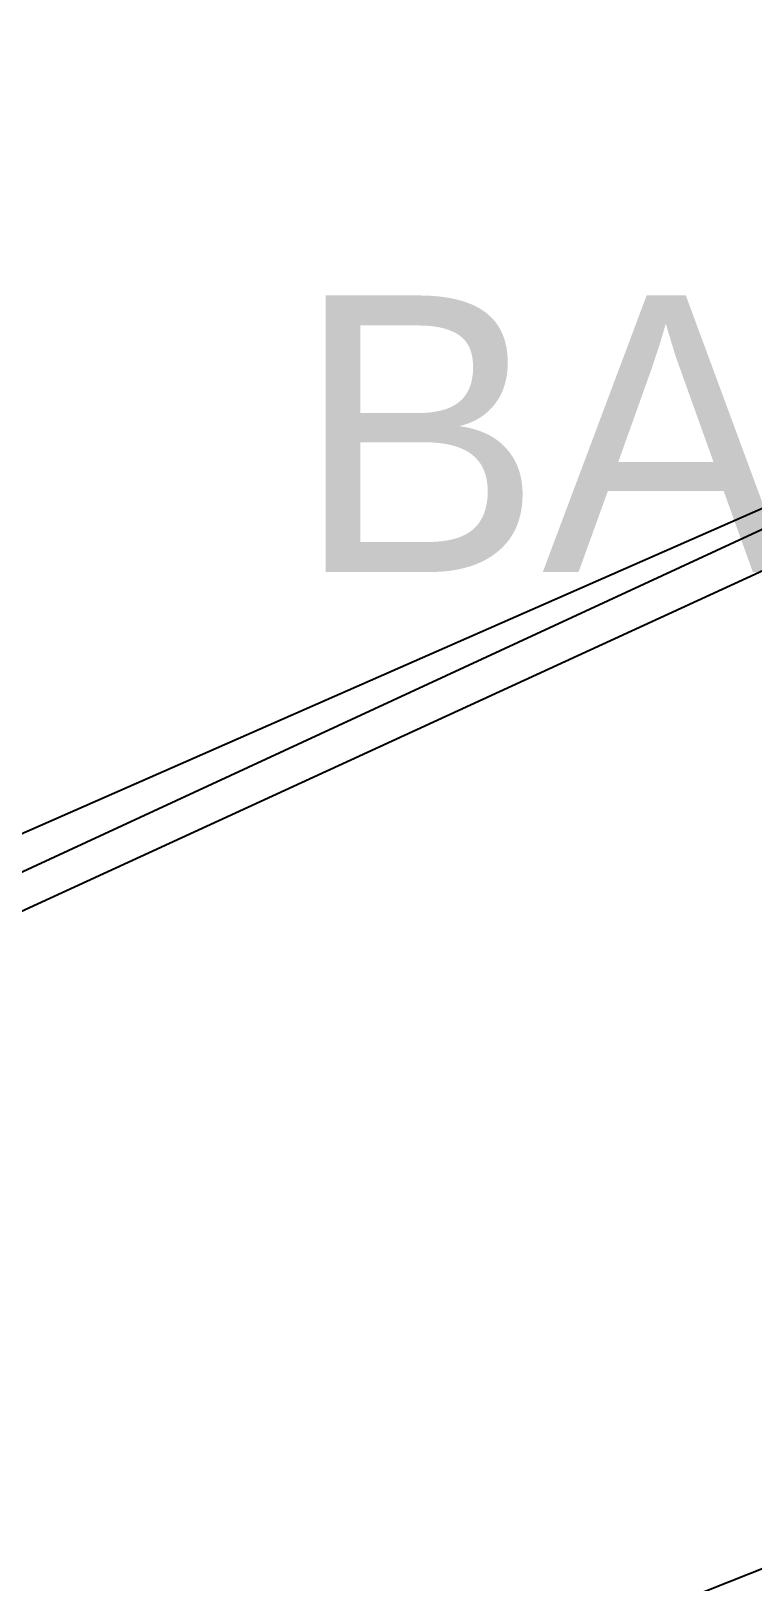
# Model space of a CAD drawing. Header units: feet. Extents: x -84 to 198, y -22 to 181.
# Drawn here: x 90.24 to 94.54, y 14.34 to 23.57 of the extents above; entities that cross this region are included whole.
import ezdxf
from ezdxf.enums import TextEntityAlignment as Align

# ---------------------------------------------------------------- set-up
doc = ezdxf.new("R2010")
doc.units = ezdxf.units.FT
for name, color, linetype in [('A-AREA-UNIDAD', 30, 'CONTINUOUS'), ('A-LINEA', 7, 'CONTINUOUS'), ('A-TEXTO-PDF', 3, 'CONTINUOUS')]:
    doc.layers.add(name, color=color, linetype=linetype)

msp = doc.modelspace()

# ---------------------------------------------------------------- linework, layer by layer
at = {"layer": 'A-AREA-UNIDAD'}
msp.add_lwpolyline([(80.72, 10.0089), (84.928, 11.0044), (89.92, 12.5689), (96.24, 15.0756), (100.448, 17.12), (103.968, 19.0756), (108.48, 21.9556), (111.84, 24.4089), (118.368, 30.0089), (121.792, 33.5289), (124.48, 36.7289), (114.32, 38.9689)], dxfattribs=at)
at = {"layer": 'A-LINEA'}
for p, q in [((67.6863, 8.1531), (121.5282, 33.0731)), ((67.2638, 7.8013), (121.7722, 32.846)), ((64.6373, 7.5663), (121.8893, 32.7279))]:
    msp.add_line(p, q, dxfattribs=at)

# ---------------------------------------------------------------- texts
at = {"layer": 'A-TEXTO-PDF'}
msp.add_text('BALCONY', height=1.646, dxfattribs=at).set_placement((97.0765, 20.3518), align=Align.CENTER)

doc.saveas('drawing.dxf')
